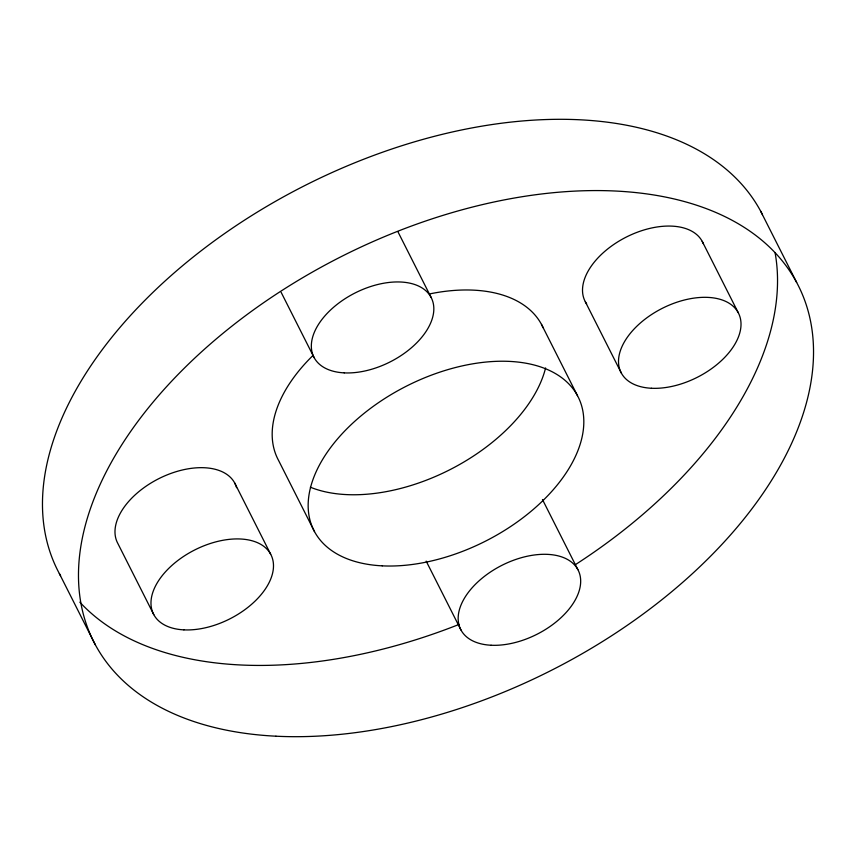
<?xml version="1.0" encoding="UTF-8"?>
<svg xmlns="http://www.w3.org/2000/svg" width="856" height="856" viewBox="0 0 856 856"><rect width="100%" height="100%" fill="white"/><g stroke="black" fill="none" stroke-linecap="round" stroke-linejoin="round"><path stroke-width="1.28" d="M760.652 211.165L796.647 282.426M702.209 241.36L738.204 312.622M585.322 301.761L621.317 373.023M541.495 324.413L577.49 395.675M542.469 499.54L577.864 569.615M398.019 231.923L431.017 297.246M426.181 561.129L460.977 630.016M281.143 292.324L314.131 357.648M314.505 531.587L278.51 460.325A148.024 87.002 -26.8 0 1 312.932 355.529M234.683 482.977L270.678 554.239M153.791 614.64L117.796 543.378A65.784 38.67 -26.8 0 1 161.741 477.231A65.784 38.67 -26.8 0 1 236.577 487.674M59.353 573.573L95.348 644.836M545.593 367.93A148.024 87.002 -26.8 0 1 449.582 469.858A148.024 87.002 -26.8 0 1 310.364 487.203M429.883 293.865A148.024 87.002 -26.8 0 1 543.164 327.805M586.649 303.923A65.784 38.67 -26.8 0 1 625.415 237.519A65.784 38.67 -26.8 0 1 703.279 243.65M775.055 252.552A394.734 232.019 -26.8 0 1 575.703 564.446M459.148 624.388A394.734 232.019 -26.8 0 1 79.833 602.153M60.594 575.821A394.734 232.019 -26.8 0 1 300.905 187.56A394.734 232.019 -26.8 0 1 762.461 214.642M183.89 629.866A65.784 38.67 -26.8 0 0 273.439 564.072A65.784 38.67 -26.8 0 0 179.375 559.364A65.784 38.67 -26.8 0 0 183.89 629.866M382.225 565.848A148.024 87.002 -26.8 0 0 583.696 417.824A148.024 87.002 -26.8 0 0 372.071 407.221A148.024 87.002 -26.8 0 0 382.225 565.848M651.416 388.26A65.784 38.67 -26.8 0 0 740.964 322.466A65.784 38.67 -26.8 0 0 646.911 317.758A65.784 38.67 -26.8 0 0 651.416 388.26M344.23 372.874A65.784 38.67 -26.8 0 0 433.778 307.09A65.784 38.67 -26.8 0 0 339.725 302.382A65.784 38.67 -26.8 0 0 344.23 372.874M491.077 645.242A65.784 38.67 -26.8 0 0 580.625 579.448A65.784 38.67 -26.8 0 0 486.561 574.74A65.784 38.67 -26.8 0 0 491.077 645.242M275.932 736.203A394.734 232.019 -26.8 0 0 813.2 341.469A394.734 232.019 -26.8 0 0 248.861 313.221A394.734 232.019 -26.8 0 0 275.932 736.203"/></g></svg>
